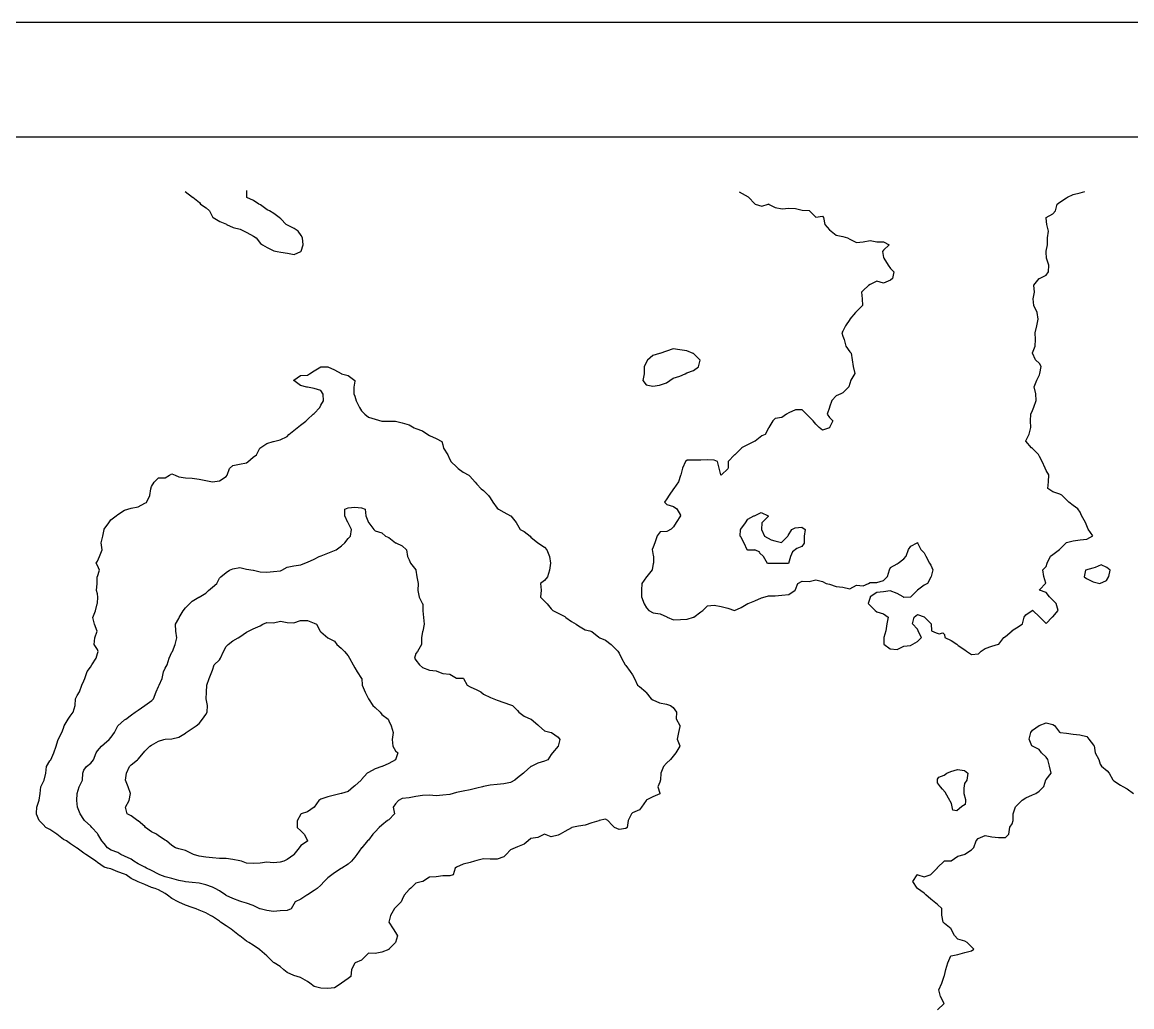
# Model space of a CAD drawing. Extents: x 597 to 1462, y 540 to 1101.
# Drawn here: x 1148.4 to 1308.7, y 958.4 to 1100.6 of the extents above; entities that cross this region are included whole.
import ezdxf

# ---------------------------------------------------------------- set-up
doc = ezdxf.new("R2010")
doc.units = 0
for name, color, linetype in [('Frame_Outer', 7, 'CONTINUOUS'), ('Gridlinescont', 7, 'CONTINUOUS'), ('TEST', 7, 'CONTINUOUS')]:
    doc.layers.add(name, color=color, linetype=linetype)

msp = doc.modelspace()

# ---------------------------------------------------------------- linework, layer by layer
at = {"layer": 'Frame_Outer', "color": 7}
msp.add_lwpolyline([(596.917639, 1100.637229), (1462.392328, 1100.637229), (1462.392328, 539.962512), (596.917639, 539.962512), (596.917639, 1100.637229), (1462.392328, 1100.637229), (1462.392328, 539.962512), (596.917639, 539.962512), (596.917639, 1100.637229), (1462.392328, 1100.637229), (1462.392328, 539.962512), (596.917639, 539.962512), (596.917639, 1100.637229)], close=True, dxfattribs=at)
at = {"layer": 'Gridlinescont', "color": 7}
msp.add_lwpolyline([(614.04912, 1084.06444), (1445.260818, 1084.06444), (1445.260818, 556.535283), (614.04912, 556.535283), (614.04912, 1084.06444)], close=True, dxfattribs=at)
at = {"layer": 'TEST', "color": 7}
for points in [[(1171.940139, 1076.154228), (1173.032311, 1075.354749), (1173.064823, 1075.342896), (1174.011622, 1074.60909), (1174.174859, 1074.364375), (1174.990199, 1073.820843), (1175.479375, 1073.38608), (1175.968551, 1072.431548), (1175.980404, 1072.406712), (1176.945068, 1071.835974), (1177.923476, 1071.43536), (1177.93928, 1071.427176), (1178.901602, 1070.975676), (1179.879953, 1070.715778), (1180.466976, 1070.449022), (1180.858192, 1070.271052), (1181.836628, 1069.715046), (1182.20363, 1069.47036), (1182.815093, 1068.655104), (1183.141257, 1068.491867), (1183.793501, 1068.100622), (1184.771909, 1067.622284), (1185.261084, 1067.513459), (1185.75026, 1067.404606), (1186.728612, 1067.268772), (1187.70702, 1067.094048), (1188.653875, 1067.513374), (1188.686387, 1067.560364), (1189.012495, 1068.492206), (1188.881967, 1069.470501), (1188.686387, 1069.796665), (1188.295171, 1070.448937), (1187.708149, 1070.815967), (1186.729741, 1071.32964), (1186.534161, 1071.42743), (1185.751474, 1072.210173), (1185.506787, 1072.405753), (1184.773009, 1072.992775), (1184.120737, 1073.383935), (1183.794545, 1073.547229), (1182.81625, 1074.240197), (1182.571535, 1074.362569), (1181.837729, 1074.851745), (1180.859406, 1075.332849), (1180.847552, 1075.341033), (1180.835699, 1076.319357)], [(1251.968794, 1076.145875), (1253.265718, 1075.384721), (1253.31268, 1075.337731), (1254.244408, 1074.406003), (1254.291426, 1074.358985), (1255.223183, 1074.032933), (1256.155024, 1074.358985), (1256.201986, 1074.379587), (1256.226822, 1074.358985), (1257.181354, 1073.869865), (1258.159649, 1073.660315), (1259.138057, 1073.772047), (1260.116408, 1073.706741), (1261.09476, 1073.469392), (1262.073168, 1073.427172), (1262.12013, 1073.38021), (1263.051971, 1072.448368), (1264.030323, 1072.597354), (1264.139176, 1072.401774), (1264.356487, 1071.423366), (1265.008646, 1070.640707), (1265.253361, 1070.445014), (1265.987139, 1069.858076), (1266.965547, 1069.684171), (1267.617706, 1069.466832), (1267.943898, 1069.303594), (1268.922222, 1068.814362), (1269.90063, 1068.879668), (1270.879038, 1069.075305), (1271.857389, 1068.923074), (1272.835741, 1068.923074), (1273.618399, 1068.488311), (1272.835741, 1067.705539), (1272.672503, 1067.509959), (1272.835741, 1066.62048), (1272.860576, 1066.531692), (1273.488888, 1065.553284), (1273.814995, 1065.064109), (1274.304228, 1064.574933), (1274.140934, 1063.596638), (1273.814826, 1063.351895), (1272.836418, 1062.944366), (1271.858066, 1063.229523), (1270.879771, 1062.757789), (1270.635056, 1062.618286), (1269.90125, 1061.884508), (1269.656564, 1061.639765), (1269.737957, 1060.66147), (1269.762792, 1059.683034), (1268.924141, 1058.844439), (1268.784243, 1058.704852), (1267.964783, 1057.726557), (1267.94418, 1057.705954), (1267.332718, 1056.746738), (1266.965688, 1056.01296), (1266.80245, 1055.768217), (1266.965688, 1055.278984), (1267.161268, 1054.789809), (1267.385098, 1053.811485), (1267.94418, 1053.028827), (1268.13976, 1052.833162), (1268.270345, 1051.854839), (1268.433582, 1050.876487), (1268.678297, 1049.898079), (1268.107587, 1048.919671), (1267.944265, 1048.430495), (1267.804339, 1047.94132), (1266.965772, 1047.102753), (1266.63958, 1046.962742), (1265.987421, 1046.636691), (1265.335121, 1045.984419), (1265.040481, 1045.006096), (1265.007969, 1044.959106), (1264.681889, 1044.027349), (1265.007969, 1043.538117), (1265.497201, 1043.048941), (1265.031845, 1042.070589), (1265.007009, 1042.045754), (1264.028601, 1041.678357), (1263.539425, 1042.069517), (1263.050278, 1042.558749), (1262.659061, 1043.047925), (1262.072067, 1043.634947), (1261.680879, 1044.026164), (1261.093829, 1044.613129), (1260.115421, 1044.613129), (1259.137097, 1044.221913), (1258.810905, 1044.026333), (1258.158746, 1043.537157), (1257.180338, 1043.373835), (1256.854258, 1043.047756), (1256.233567, 1042.069348), (1256.201055, 1041.980532), (1255.711879, 1041.091165), (1255.222619, 1040.895585), (1254.268115, 1040.112927), (1254.243279, 1040.092324), (1253.264928, 1039.622283), (1252.318044, 1039.133108), (1252.285532, 1039.100596), (1251.338733, 1038.153796), (1251.306221, 1038.121284), (1250.359394, 1037.174457), (1250.359394, 1036.196162), (1250.326882, 1036.107375), (1249.437515, 1035.21798), (1249.348728, 1035.129136), (1249.323892, 1035.21798), (1249.103307, 1036.196303), (1248.85862, 1037.174626), (1248.369445, 1037.337977), (1247.391121, 1037.41937), (1246.412713, 1037.369981), (1245.434362, 1037.369981), (1244.455954, 1037.337469), (1244.211267, 1037.174118), (1243.80371, 1036.195823), (1243.524197, 1035.217387), (1243.477235, 1035.128628), (1243.23252, 1034.239205), (1242.530267, 1033.260797), (1242.497755, 1033.213835), (1241.845568, 1032.282078), (1241.519432, 1031.792818), (1241.193267, 1031.303755), (1241.519432, 1030.977563), (1242.497755, 1030.651398), (1242.987015, 1030.325347), (1243.476163, 1029.435867), (1243.523153, 1029.347052), (1243.476163, 1029.31454), (1242.889141, 1028.367769), (1242.497924, 1027.715497), (1242.171845, 1027.389333), (1241.519516, 1027.063253), (1240.541165, 1026.997975), (1240.121839, 1026.41101), (1239.807613, 1025.432573), (1239.562926, 1024.78033), (1239.422916, 1024.454278), (1239.562926, 1023.564798), (1239.574779, 1023.476011), (1239.574779, 1022.49766), (1239.562926, 1022.408901), (1239.399576, 1021.519478), (1238.630915, 1020.54107), (1238.583954, 1020.494108), (1237.93171, 1019.562266), (1237.850204, 1018.583943), (1237.886865, 1017.60562), (1238.259708, 1016.627212), (1238.58576, 1016.040161), (1238.911952, 1015.648917), (1239.564168, 1015.293401), (1240.542576, 1015.159995), (1241.520927, 1014.702287), (1241.567889, 1014.669775), (1242.499674, 1014.278643), (1243.478082, 1014.343949), (1244.456434, 1014.390149), (1245.388247, 1014.669634), (1245.435237, 1014.690236), (1246.41356, 1015.453788), (1246.739724, 1015.649368), (1247.391968, 1016.301612), (1248.370291, 1016.432196), (1249.348699, 1016.23656), (1250.327051, 1015.975561), (1251.305402, 1015.66331), (1252.28381, 1016.084386), (1253.243027, 1016.627861), (1253.26363, 1016.644512), (1254.241981, 1017.019726), (1255.220304, 1017.46702), (1255.709565, 1017.606946), (1256.198741, 1017.7469), (1257.177036, 1017.771736), (1258.155472, 1017.853213), (1259.133795, 1017.934606), (1260.065637, 1018.58685), (1260.112598, 1018.675637), (1260.438706, 1019.565089), (1261.09095, 1019.891196), (1262.069358, 1019.809804), (1263.04771, 1020.05449), (1264.026118, 1019.809804), (1264.515265, 1019.565089), (1265.004441, 1019.442689), (1265.982849, 1019.130071), (1266.9612, 1019.005696), (1267.939608, 1018.781837), (1268.91796, 1019.319922), (1269.896255, 1019.197607), (1270.630061, 1019.564609), (1270.874776, 1019.704619), (1271.853184, 1019.704619), (1272.831507, 1019.956249), (1273.418558, 1020.543243), (1273.670187, 1021.521707), (1273.810169, 1021.847758), (1274.788493, 1022.391318), (1274.951815, 1022.500172), (1275.767155, 1023.111634), (1276.093262, 1023.478749), (1276.419398, 1024.4571), (1276.745563, 1024.946276), (1277.677291, 1025.435396), (1277.724309, 1025.447249), (1277.736163, 1025.435396), (1278.211594, 1024.4571), (1278.700714, 1023.967925), (1278.945428, 1023.478749), (1279.48357, 1022.500341), (1279.67915, 1022.174233), (1279.923836, 1021.521989), (1279.698426, 1020.543581), (1279.677823, 1020.454794), (1279.188648, 1019.565314), (1278.699415, 1019.320628), (1277.752616, 1018.58685), (1277.720104, 1018.554338), (1276.773333, 1017.607511), (1276.740821, 1017.574999), (1275.76247, 1017.517679), (1275.673598, 1017.606551), (1274.784203, 1018.095642), (1273.805795, 1018.495833), (1272.827472, 1018.340329), (1271.849148, 1018.258936), (1270.917307, 1017.60672), (1270.870317, 1017.517905), (1270.625602, 1016.628538), (1270.870317, 1016.383823), (1271.604123, 1015.650017), (1271.84881, 1015.454466), (1272.827246, 1015.161011), (1273.479377, 1014.671863), (1273.316534, 1013.693455), (1273.153297, 1012.715104), (1272.858657, 1011.736696), (1272.874462, 1010.758344), (1273.806218, 1010.1061), (1274.784626, 1010.024651), (1275.763034, 1010.478944), (1276.741386, 1010.59553), (1277.06755, 1010.758852), (1277.719709, 1011.149984), (1278.306731, 1011.737091), (1277.901206, 1012.457999), (1277.719709, 1012.960129), (1276.985931, 1013.693907), (1277.230618, 1014.672258), (1277.71985, 1015.063475), (1278.698202, 1014.718938), (1278.745164, 1014.671948), (1279.676948, 1013.740191), (1279.70946, 1013.693201), (1279.76678, 1012.714878), (1280.439964, 1012.430483), (1280.852263, 1012.279663), (1281.391928, 1012.391226), (1281.621064, 1012.184893), (1281.666926, 1011.736724), (1282.613696, 1011.317398), (1283.396383, 1010.758288), (1283.591963, 1010.562623), (1284.570371, 1009.943032), (1284.815058, 1009.779739), (1285.548836, 1009.290563), (1286.527187, 1009.388353), (1286.918432, 1009.779569), (1287.505426, 1010.146571), (1288.483778, 1010.478464), (1289.415619, 1010.757977), (1289.462581, 1010.790489), (1290.196387, 1011.737288), (1290.441102, 1011.876791), (1291.403423, 1012.715471), (1291.420074, 1012.732122), (1292.398369, 1013.368335), (1292.887658, 1013.694443), (1293.132344, 1014.672851), (1293.377059, 1014.998931), (1294.308788, 1015.651203), (1294.355778, 1015.683715), (1294.38829, 1015.651203), (1295.335089, 1014.704375), (1295.423848, 1014.671863), (1296.313328, 1013.782412), (1297.202751, 1014.671863), (1297.29151, 1014.704375), (1298.025288, 1015.651203), (1297.780601, 1016.629611), (1297.291453, 1017.118786), (1296.802278, 1017.607962), (1296.313102, 1018.260178), (1295.334694, 1018.554818), (1295.287704, 1018.58733), (1295.334694, 1018.63432), (1296.266535, 1019.566048), (1295.987022, 1020.5444), (1295.823785, 1021.522808), (1296.312932, 1022.011984), (1296.476198, 1022.501131), (1296.96543, 1023.479567), (1297.29151, 1023.724254), (1298.238394, 1024.45806), (1298.270906, 1024.50505), (1299.202662, 1025.436778), (1299.249652, 1025.461614), (1300.227976, 1025.717364), (1301.206299, 1025.829096), (1302.184735, 1025.926886), (1303.074102, 1026.416033), (1302.380372, 1027.394441), (1302.184792, 1027.883617), (1301.989155, 1028.372793), (1301.402218, 1029.351144), (1301.206553, 1029.840376), (1300.880473, 1030.329552), (1300.22823, 1030.818728), (1299.575958, 1031.30796), (1299.249822, 1031.634068), (1298.59755, 1032.286284), (1298.271385, 1032.449521), (1297.292977, 1032.775713), (1296.559284, 1033.264861), (1296.640649, 1034.243212), (1296.705955, 1035.22162), (1296.314795, 1035.873864), (1296.184211, 1036.199972), (1295.755656, 1037.17838), (1295.336302, 1037.912158), (1295.185737, 1038.156844), (1294.357894, 1039.053634), (1294.194572, 1039.13514), (1293.379232, 1040.094328), (1293.363428, 1040.11493), (1293.379232, 1040.147442), (1293.868493, 1041.094213), (1294.077986, 1042.072621), (1294.031025, 1043.050973), (1294.089953, 1044.029381), (1294.356794, 1044.518557), (1294.552346, 1045.007732), (1294.890391, 1045.986056), (1294.80152, 1046.964464), (1294.574415, 1047.942815), (1294.943957, 1048.921223), (1295.335089, 1049.70391), (1295.410753, 1049.899462), (1295.580114, 1050.87787), (1295.335428, 1051.312662), (1294.791952, 1051.856222), (1294.357104, 1052.810754), (1294.332269, 1052.835589), (1294.357104, 1052.882551), (1294.748321, 1053.814392), (1294.777107, 1054.792744), (1294.724586, 1055.771039), (1294.944634, 1056.749503), (1295.158305, 1057.727798), (1295.010223, 1058.706206), (1294.553587, 1059.684558), (1294.446794, 1060.662966), (1294.651406, 1061.641289), (1294.520878, 1062.619697), (1295.312314, 1063.598049), (1295.337149, 1063.609902), (1296.315557, 1064.085277), (1296.641637, 1064.574453), (1296.691816, 1065.552861), (1296.372989, 1066.531213), (1296.315642, 1067.420664), (1296.303788, 1067.509451), (1296.315642, 1067.556413), (1296.511194, 1068.488198), (1296.495389, 1069.466606), (1296.643528, 1070.444958), (1296.426188, 1071.423253), (1296.317363, 1072.312732), (1296.30551, 1072.40152), (1296.317363, 1072.418171), (1297.295771, 1072.961166), (1297.662773, 1073.380492), (1297.882935, 1074.358844), (1298.274179, 1074.638356), (1299.252503, 1075.24821), (1299.41574, 1075.337026), (1300.23108, 1075.744639), (1301.209403, 1075.989326), (1301.91479, 1076.175339)], [(1244.39759, 1049.986951), (1245.375942, 1050.336455), (1246.10972, 1050.825631), (1246.335243, 1051.804039), (1245.375998, 1052.763227), (1245.351163, 1052.78383), (1244.396744, 1053.139768), (1243.418336, 1053.317822), (1242.439928, 1053.436468), (1241.461576, 1053.110304), (1240.529848, 1052.784253), (1240.482829, 1052.7724), (1239.504534, 1052.460234), (1238.721763, 1051.807905), (1238.526183, 1051.481826), (1238.24667, 1050.829554), (1238.24667, 1049.851258), (1238.037176, 1048.87285), (1238.526352, 1048.220578), (1239.50476, 1048.034396), (1240.483112, 1048.174294), (1241.461407, 1048.547138), (1241.950695, 1048.873217), (1242.439815, 1049.199382), (1243.418251, 1049.484624), (1244.152057, 1049.851625), (1244.396744, 1049.991636)], [(1194.524464, 961.793776), (1194.499629, 961.768941), (1193.521221, 961.140573), (1192.542898, 961.009989), (1191.564546, 961.080883), (1190.586138, 961.303105), (1189.963499, 961.792281), (1189.607899, 962.053393), (1188.629548, 962.60779), (1188.1404, 962.771027), (1187.651224, 962.886005), (1186.672816, 963.346422), (1186.216209, 963.749125), (1185.694408, 964.183916), (1184.804985, 964.727448), (1184.716226, 964.797524), (1183.807725, 965.706026), (1183.737649, 965.771304), (1182.759241, 966.595505), (1182.677848, 966.684292), (1181.780974, 967.282152), (1181.15842, 967.6627), (1180.802397, 967.879983), (1179.824073, 968.634025), (1179.815889, 968.641927), (1178.845073, 969.390126), (1178.583961, 969.620504), (1177.866495, 970.068899), (1177.071532, 970.598912), (1176.888228, 970.771548), (1175.90982, 971.414224), (1175.61645, 971.57749), (1174.931638, 971.937972), (1173.95323, 972.338586), (1173.518439, 972.555898), (1172.974879, 972.751449), (1171.996471, 973.044904), (1171.018147, 973.489658), (1170.948072, 973.534249), (1170.039598, 974.042983), (1169.387326, 974.512657), (1169.061247, 974.729884), (1168.082839, 975.295175), (1167.593663, 975.490726), (1167.104515, 975.609457), (1166.126107, 976.038774), (1165.147756, 976.429877), (1165.08245, 976.470489), (1164.169348, 976.912393), (1163.413246, 977.448925), (1163.191081, 977.543046), (1162.212673, 977.860998), (1161.234265, 978.305131), (1160.745089, 978.427474), (1160.255913, 978.560881), (1159.277562, 979.242758), (1159.032875, 979.406052), (1158.299097, 979.965078), (1157.621764, 980.384403), (1157.320605, 980.590256), (1156.342281, 981.308286), (1156.244407, 981.362416), (1155.36393, 981.949438), (1154.830276, 982.340683), (1154.385522, 982.544448), (1153.407114, 983.313249), (1153.398929, 983.321434), (1152.425996, 983.998852), (1151.823932, 984.299983), (1151.447419, 984.744652), (1150.860397, 985.278334), (1150.469152, 986.232866), (1150.457299, 986.257702), (1150.469152, 986.346461), (1150.539228, 987.23594), (1150.872335, 988.214292), (1151.00323, 989.1927), (1151.092101, 990.171023), (1151.447673, 990.823267), (1151.587627, 991.149431), (1151.803668, 992.127783), (1151.937075, 993.106134), (1152.426307, 993.921418), (1152.524097, 994.084768), (1152.959933, 995.06312), (1153.30684, 996.041528), (1153.404658, 996.367579), (1153.582684, 997.019851), (1154.138606, 997.998259), (1154.383292, 998.650503), (1154.472108, 998.976582), (1155.068048, 999.955019), (1155.361418, 1000.37426), (1155.752634, 1000.933314), (1156.045976, 1001.911665), (1156.095337, 1002.890073), (1156.340052, 1003.379249), (1156.666216, 1003.868481), (1157.038947, 1004.846833), (1157.31846, 1005.499105), (1157.440775, 1005.825241), (1157.807861, 1006.803677), (1158.297037, 1007.455808), (1158.492617, 1007.782), (1159.079639, 1008.760324), (1159.275276, 1009.412568), (1159.397619, 1009.738732), (1159.275276, 1009.983447), (1158.786044, 1010.717253), (1158.883805, 1011.695661), (1159.261588, 1012.674012), (1158.840512, 1013.652307), (1158.590464, 1014.630744), (1158.995537, 1015.609067), (1159.259133, 1016.587475), (1159.274937, 1016.676262), (1159.356415, 1017.565742), (1159.274937, 1018.054918), (1159.15265, 1018.544093), (1159.26266, 1019.522388), (1159.26266, 1020.500825), (1159.274514, 1020.547815), (1159.554027, 1021.479543), (1159.274514, 1022.131787), (1159.111276, 1022.457951), (1159.274514, 1022.784059), (1159.600706, 1023.436303), (1159.973437, 1024.414626), (1159.83354, 1025.393034), (1160.056975, 1026.371442), (1160.22882, 1027.349794), (1160.253656, 1027.374629), (1160.905928, 1028.329161), (1161.232092, 1028.720349), (1161.965898, 1029.307343), (1162.210584, 1029.50298), (1163.188908, 1030.12257), (1163.678084, 1030.285921), (1164.167316, 1030.408208), (1165.145667, 1030.611972), (1166.124075, 1031.124488), (1166.368762, 1031.26447), (1166.857938, 1032.242793), (1166.980338, 1033.221145), (1167.102653, 1033.547309), (1167.493869, 1034.199553), (1168.080835, 1034.786603), (1169.059243, 1034.786603), (1169.711487, 1035.177791), (1170.037651, 1035.373371), (1170.526827, 1035.177791), (1171.015974, 1034.933105), (1171.994326, 1034.810705), (1172.972734, 1034.743056), (1173.951142, 1034.607166), (1174.929493, 1034.444352), (1175.907817, 1034.2107), (1176.886225, 1034.395612), (1177.864633, 1034.982663), (1178.004135, 1035.178299), (1178.353583, 1036.156594), (1178.842815, 1036.575948), (1179.821166, 1036.768283), (1180.799574, 1036.972019), (1180.995154, 1037.135341), (1181.777813, 1037.787585), (1182.266989, 1038.113693), (1182.724612, 1039.092101), (1182.757124, 1039.116936), (1183.735532, 1039.745304), (1184.667289, 1040.07144), (1184.714279, 1040.079624), (1185.692602, 1040.315308), (1186.671038, 1040.769517), (1186.915725, 1041.04903), (1187.649503, 1041.63608), (1188.138679, 1042.027184), (1188.627854, 1042.418428), (1189.361632, 1043.005479), (1189.606319, 1043.250165), (1190.444942, 1043.983943), (1190.584924, 1044.123474), (1191.423491, 1044.962041), (1191.563502, 1045.288233), (1191.954662, 1045.940449), (1191.889327, 1046.918857), (1191.563248, 1047.408032), (1190.58484, 1047.734197), (1189.606488, 1047.887669), (1189.517645, 1047.895854), (1188.62825, 1048.14054), (1187.649813, 1048.855042), (1187.624978, 1048.875644), (1187.649813, 1048.922634), (1188.62825, 1049.609817), (1189.606573, 1049.659206), (1189.932737, 1049.854843), (1190.584924, 1050.246059), (1191.53178, 1050.83311), (1191.564292, 1050.844963), (1192.542644, 1050.844963), (1192.575156, 1050.83311), (1193.521955, 1050.413784), (1194.500363, 1049.866809), (1194.547353, 1049.854956), (1195.479081, 1049.610269), (1196.457433, 1048.890235), (1196.465335, 1048.878382), (1196.457433, 1048.789595), (1196.317535, 1047.900115), (1196.334186, 1046.92182), (1196.456473, 1046.595656), (1196.673784, 1045.943412), (1197.108576, 1044.96506), (1197.43474, 1044.475828), (1197.923916, 1043.986709), (1198.413092, 1043.595492), (1199.3915, 1043.302066), (1200.369795, 1043.018094), (1201.348259, 1043.018094), (1202.326554, 1043.018094), (1202.35139, 1043.010192), (1203.305865, 1042.765477), (1204.284273, 1042.451194), (1205.018051, 1042.031925), (1205.262738, 1041.928829), (1206.241089, 1041.612458), (1207.023776, 1041.05346), (1207.219356, 1040.91345), (1208.197764, 1040.494209), (1209.036331, 1040.074883), (1209.176342, 1039.585707), (1209.285195, 1039.096532), (1209.887993, 1038.118124), (1210.154806, 1037.531186), (1210.372032, 1037.139941), (1211.132988, 1036.378986), (1211.377703, 1036.161703), (1212.111509, 1035.627992), (1212.926821, 1035.183379), (1213.090058, 1035.043369), (1213.823836, 1034.204802), (1214.068551, 1033.87861), (1214.720795, 1033.226366), (1215.046959, 1032.981651), (1215.780765, 1032.247873), (1216.02548, 1031.921737), (1216.38108, 1031.26955), (1217.003662, 1030.413457), (1217.199298, 1030.291057), (1217.981957, 1029.856209), (1218.960309, 1029.322358), (1218.980911, 1029.314455), (1219.777032, 1028.336132), (1219.940269, 1028.00994), (1220.331514, 1027.35778), (1220.918508, 1027.064354), (1221.774629, 1026.379542), (1221.896916, 1026.239531), (1222.875267, 1025.414737), (1222.895869, 1025.402884), (1223.855114, 1024.791421), (1224.181279, 1024.424306), (1224.588836, 1023.445983), (1224.711179, 1022.46766), (1224.588836, 1021.489223), (1224.299925, 1020.510815), (1223.855284, 1019.96734), (1223.296173, 1019.532492), (1223.366249, 1018.554169), (1223.268459, 1017.575761), (1223.85551, 1016.98871), (1224.246698, 1016.597466), (1224.833748, 1015.863801), (1225.078463, 1015.619058), (1225.812269, 1015.251999), (1226.790564, 1014.762824), (1226.930575, 1014.64048), (1227.769142, 1014.053486), (1228.421385, 1013.662242), (1228.74755, 1013.444987), (1229.725901, 1012.861888), (1230.378145, 1012.683918), (1230.704253, 1012.586128), (1231.682661, 1011.803385), (1231.845898, 1011.705567), (1232.661238, 1011.356176), (1233.461677, 1010.727159), (1233.639702, 1010.563921), (1234.454986, 1009.748581), (1234.61828, 1009.469068), (1234.994708, 1008.77023), (1235.515238, 1007.791935), (1235.596688, 1007.694116), (1236.22562, 1006.813583), (1236.575096, 1006.368857), (1236.868494, 1005.835175), (1237.292505, 1004.856852), (1237.553532, 1004.639512), (1238.466662, 1003.878613), (1238.531968, 1003.789798), (1239.284429, 1002.900403), (1239.510376, 1002.727711), (1240.4887, 1002.302487), (1241.467108, 1002.131827), (1242.05413, 1001.922333), (1242.445346, 1001.64282), (1242.934522, 1000.943982), (1242.889931, 999.96563), (1243.423613, 999.003309), (1243.435466, 998.986658), (1243.423613, 998.897871), (1243.228033, 998.008504), (1243.032397, 997.030096), (1243.423613, 996.098339), (1243.448449, 996.051349), (1243.423613, 996.018837), (1242.836591, 995.072038), (1242.445346, 994.58289), (1242.05413, 994.093715), (1241.467108, 993.604482), (1241.047838, 993.115307), (1240.651768, 992.136899), (1240.597609, 991.158547), (1240.488784, 990.832383), (1240.244098, 990.180196), (1240.488784, 989.248354), (1240.521296, 989.201392), (1240.488784, 989.176557), (1239.510433, 988.711201), (1238.555901, 988.222053), (1238.531065, 988.197218), (1237.878793, 987.24277), (1237.552629, 986.851526), (1236.574221, 986.4276), (1236.410984, 986.264278), (1235.921808, 985.285954), (1235.791224, 984.307518), (1235.595644, 984.144281), (1234.61732, 983.981043), (1233.964992, 984.307123), (1233.638912, 984.633287), (1232.98664, 985.285531), (1232.660476, 985.481196), (1231.771109, 985.285531), (1231.682294, 985.273678), (1230.703886, 984.959367), (1229.725562, 984.633287), (1228.747239, 984.502675), (1227.815398, 984.307123), (1227.768436, 984.260105), (1226.790084, 983.719677), (1226.137841, 983.328546), (1225.811676, 983.188958), (1224.833325, 982.961826), (1223.855002, 983.304811), (1222.876594, 982.839454), (1221.898186, 982.676217), (1221.507026, 982.350025), (1220.920003, 981.860877), (1219.941652, 981.493847), (1219.615488, 981.371504), (1218.963244, 981.045396), (1218.311028, 980.393152), (1217.984836, 980.066988), (1217.006512, 979.694229), (1216.028161, 979.694229), (1215.049753, 979.741219), (1214.071345, 979.52388), (1213.745237, 979.415055), (1213.092993, 979.219475), (1212.114585, 978.995644), (1211.136262, 978.57629), (1210.94071, 978.436393), (1210.647256, 977.457985), (1210.15808, 977.318087), (1209.179672, 977.318087), (1208.20132, 977.178556), (1207.222912, 977.131595), (1206.268493, 976.479351), (1206.243658, 976.467498), (1205.265306, 976.236724), (1204.531528, 975.502947), (1204.286842, 975.339596), (1203.588003, 974.524341), (1203.30849, 973.872013), (1203.168592, 973.545933), (1202.329913, 972.707366), (1202.190015, 972.567356), (1201.595966, 971.589032), (1201.370555, 970.610681), (1202.003579, 969.632273), (1202.329743, 969.143097), (1202.609256, 968.653865), (1202.345661, 967.675513), (1202.32901, 967.654911), (1201.369764, 966.695779), (1201.349162, 966.683926), (1200.370754, 966.278372), (1199.392431, 966.086094), (1198.414023, 966.11093), (1197.979231, 965.719685), (1197.435671, 965.108194), (1196.488872, 964.741108), (1196.45636, 964.694146), (1195.9671, 963.762305), (1195.869338, 962.783953), (1195.478093, 962.457817), (1194.523561, 961.805545)], [(1187.260714, 972.555869), (1186.673607, 972.311154), (1185.695255, 972.254625), (1184.716904, 972.164173), (1183.738496, 972.294673), (1182.760172, 972.550056), (1182.751988, 972.55824), (1181.783288, 973.024132), (1180.804965, 973.358848), (1180.152721, 973.536874), (1179.826557, 973.651879), (1178.848205, 974.025824), (1177.869854, 974.474303), (1177.812534, 974.514915), (1176.8917, 975.117008), (1176.280237, 975.493492), (1175.913207, 975.671462), (1174.934799, 976.022518), (1173.956448, 976.234128), (1172.978124, 976.360168), (1171.999716, 976.442436), (1171.804052, 976.471223), (1171.021365, 976.611233), (1170.043041, 976.899326), (1169.064718, 977.146891), (1168.269754, 977.449631), (1168.086366, 977.544147), (1167.108043, 978.095214), (1166.352026, 978.427898), (1166.129861, 978.553543), (1165.151453, 979.054262), (1164.544195, 979.40656), (1164.173045, 979.713872), (1163.194693, 980.140168), (1162.676703, 980.384911), (1162.216285, 980.654998), (1161.237962, 981.007663), (1160.727507, 981.363319), (1160.259554, 981.961151), (1159.917049, 982.341727), (1159.356386, 983.320135), (1159.281513, 983.417925), (1158.480933, 984.298459), (1158.302964, 984.476428), (1157.422402, 985.276951), (1157.324612, 985.440217), (1156.781052, 986.255529), (1156.42136, 987.233852), (1156.345696, 987.723112), (1156.284398, 988.21226), (1156.340927, 989.190612), (1156.349111, 989.203594), (1156.634353, 990.168145), (1157.104959, 991.146553), (1157.183783, 992.124904), (1157.32783, 992.56963), (1157.71899, 993.103256), (1158.306012, 993.592488), (1158.706231, 994.081664), (1159.074926, 995.060072), (1159.28442, 995.353414), (1159.85513, 996.038339), (1160.262687, 996.364418), (1160.961525, 997.016634), (1161.241038, 997.342826), (1161.73027, 997.995098), (1162.214479, 998.973393), (1162.222381, 998.981578), (1163.200789, 999.823447), (1163.36366, 999.953946), (1164.178972, 1000.565409), (1164.712569, 1000.932439), (1165.157323, 1001.258603), (1166.125994, 1001.910875), (1166.133897, 1001.918777), (1167.112248, 1002.645076), (1167.379089, 1002.889763), (1167.76452, 1003.868171), (1168.090656, 1004.650886), (1168.172134, 1004.846466), (1168.612344, 1005.824761), (1168.824321, 1006.803197), (1169.069008, 1007.292345), (1169.356705, 1007.781605), (1169.619398, 1008.759957), (1170.047416, 1009.615965), (1170.104735, 1009.738365), (1170.503684, 1010.71666), (1170.764796, 1011.695124), (1170.590891, 1012.67342), (1170.536761, 1013.651856), (1171.025993, 1014.467111), (1171.107358, 1014.630405), (1171.678096, 1015.608756), (1172.00426, 1016.028082), (1172.563342, 1016.587164), (1172.982668, 1017.006434), (1173.937172, 1017.565516), (1173.962007, 1017.590352), (1174.940359, 1018.12553), (1175.307417, 1018.544884), (1175.918936, 1018.989496), (1176.505958, 1019.523179), (1176.897175, 1020.305866), (1177.092755, 1020.50153), (1177.875442, 1021.153802), (1178.364618, 1021.479938), (1178.85385, 1021.657936), (1179.832201, 1021.835905), (1180.810525, 1021.630532), (1181.788933, 1021.48976), (1181.809535, 1021.481575), (1182.768752, 1021.20988), (1183.747075, 1021.193229), (1184.725427, 1021.263304), (1185.703835, 1021.387764), (1185.921061, 1021.481039), (1186.682102, 1021.909029), (1187.660425, 1022.114063), (1188.638861, 1022.214732), (1189.225883, 1022.459447), (1189.6171, 1022.610012), (1190.595451, 1023.071022), (1191.329229, 1023.438024), (1191.573916, 1023.546877), (1192.552267, 1023.92751), (1193.530675, 1024.318614), (1193.77539, 1024.416432), (1194.509168, 1025.003539), (1194.998344, 1025.394671), (1195.487491, 1026.046943), (1195.813656, 1026.373079), (1195.976893, 1027.35143), (1195.487717, 1028.283272), (1195.462882, 1028.330234), (1194.997582, 1029.308585), (1194.997582, 1030.286993), (1195.486758, 1030.482573), (1196.465166, 1030.566478), (1197.443517, 1030.482573), (1197.932693, 1030.286993), (1198.030455, 1029.308585), (1198.421699, 1028.376828), (1198.468661, 1028.329838), (1199.204697, 1027.351515), (1199.400333, 1027.155935), (1200.378685, 1026.86248), (1200.867832, 1026.373305), (1201.357093, 1026.177781), (1202.335416, 1025.414172), (1202.382406, 1025.39357), (1203.314247, 1025.00241), (1203.901241, 1024.415416), (1204.048166, 1023.437008), (1204.292881, 1022.947832), (1204.488461, 1022.458657), (1205.271233, 1021.504125), (1205.283086, 1021.479289), (1205.40907, 1020.500881), (1205.595337, 1019.522473), (1205.548347, 1018.544122), (1205.757868, 1017.565798), (1206.247016, 1016.606581), (1206.258869, 1016.585979), (1206.258869, 1015.607571), (1206.370601, 1014.62922), (1206.493001, 1013.650812), (1206.259349, 1012.672488), (1206.247496, 1012.583673), (1206.084258, 1011.694306), (1206.084258, 1010.715898), (1205.513549, 1009.737462), (1205.268862, 1009.411382), (1205.090864, 1008.759138), (1205.268862, 1008.479654), (1205.812309, 1007.780815), (1206.247157, 1007.424764), (1207.225565, 1007.01969), (1208.203917, 1006.924384), (1208.530081, 1006.801984), (1209.182268, 1006.522471), (1210.160676, 1006.435377), (1211.139084, 1005.843021), (1212.117408, 1005.843021), (1212.134059, 1005.822419), (1212.705022, 1004.844067), (1213.096154, 1004.59938), (1214.074562, 1004.191823), (1214.633644, 1003.865659), (1215.05297, 1003.572317), (1216.031322, 1003.065333), (1216.520469, 1002.887364), (1217.009645, 1002.670025), (1217.988053, 1002.34386), (1218.966405, 1002.031243), (1219.211091, 1001.908928), (1219.944869, 1001.175235), (1220.140449, 1000.930492), (1220.923221, 1000.371438), (1221.901572, 999.963006), (1221.918223, 999.951152), (1222.880545, 999.112529), (1223.020442, 998.972942), (1223.859122, 998.239164), (1224.837417, 998.008391), (1224.884435, 997.996538), (1225.816164, 997.344266), (1226.06085, 997.01813), (1225.83544, 996.039778), (1225.814837, 996.019176), (1224.999497, 995.059959), (1224.83626, 994.815272), (1224.347084, 994.081551), (1223.857908, 993.872057), (1222.8795, 993.592573), (1221.920255, 993.103284), (1221.899653, 993.0951), (1220.921245, 992.248743), (1220.79893, 992.126428), (1219.942837, 991.441588), (1219.575835, 991.14819), (1218.96426, 990.798742), (1217.985936, 990.597772), (1217.007585, 990.515109), (1216.029177, 990.38746), (1215.050825, 990.221344), (1214.887588, 990.169584), (1214.072192, 989.956817), (1213.09384, 989.734651), (1212.115545, 989.546776), (1211.137137, 989.324611), (1210.647961, 989.191176), (1210.158785, 989.057798), (1209.180377, 988.969011), (1208.202054, 988.849094), (1207.223646, 988.973921), (1206.245294, 988.919791), (1205.266943, 988.788896), (1204.288535, 988.580165), (1203.310127, 988.468433), (1202.776529, 988.213078), (1202.331804, 987.723903), (1202.005611, 987.234755), (1202.191878, 986.256404), (1201.353311, 985.417752), (1201.157674, 985.277826), (1200.374959, 984.625526), (1199.983743, 984.299418), (1199.396692, 983.647174), (1199.070556, 983.32101), (1198.418397, 982.482443), (1198.295998, 982.342518), (1197.44871, 981.36411), (1197.440808, 981.352256), (1196.763474, 980.384686), (1196.462315, 979.993469), (1195.973083, 979.406419), (1195.483907, 979.015287), (1194.603374, 978.428236), (1194.505584, 978.358189), (1193.52726, 977.729172), (1193.136016, 977.449659), (1192.549078, 976.99816), (1192.022254, 976.471336), (1191.57067, 975.937654), (1191.02711, 975.493012), (1190.592234, 975.166848), (1189.613911, 974.579798), (1189.505029, 974.51452), (1188.635333, 973.912427), (1187.820078, 973.535942), (1187.656841, 973.209863), (1187.265596, 972.557534)], [(1256.138091, 1022.421262), (1256.049304, 1022.453774), (1255.485988, 1023.432126), (1254.921064, 1023.95545), (1254.97796, 1024.068029), (1254.228265, 1024.410534), (1254.181247, 1024.363572), (1253.202839, 1024.363572), (1253.11408, 1024.410534), (1252.713832, 1025.388885), (1252.224657, 1026.278365), (1252.135898, 1026.367124), (1252.17809, 1027.345447), (1252.22508, 1027.392437), (1252.877239, 1028.324279), (1253.203403, 1028.813454), (1254.092798, 1029.30263), (1254.181586, 1029.327466), (1255.159994, 1029.792794), (1256.138345, 1029.33517), (1256.170857, 1029.302658), (1256.138345, 1029.213871), (1255.248922, 1028.324392), (1255.191602, 1027.34604), (1255.649226, 1026.367632), (1256.593598, 1025.842332), (1257.11681, 1025.715558), (1258.095161, 1025.478265), (1258.984641, 1026.367632), (1259.073428, 1026.456447), (1259.56266, 1027.345899), (1260.051751, 1027.590586), (1261.030159, 1027.672091), (1261.519307, 1027.345899), (1261.35607, 1026.367576), (1261.35607, 1025.389168), (1261.029905, 1024.899992), (1260.32466, 1024.608146), (1259.665954, 1024.137935), (1259.399338, 1023.432662), (1259.104726, 1022.454226), (1259.072214, 1022.438421), (1258.093778, 1022.438421), (1257.115455, 1022.426568), (1256.137019, 1022.426568)], [(1186.184431, 979.404443), (1185.695255, 979.29559), (1184.716904, 979.186737), (1183.738496, 979.264771), (1182.760172, 979.159982), (1181.781764, 979.078589), (1180.803413, 979.159982), (1180.069635, 979.404669), (1179.824948, 979.493456), (1178.84654, 979.648989), (1177.868189, 979.823712), (1176.889781, 979.794926), (1175.911429, 979.892716), (1174.933021, 980.001569), (1173.954698, 980.151739), (1173.171983, 980.382146), (1172.976346, 980.504432), (1171.997938, 980.952912), (1171.019587, 981.229941), (1170.530439, 981.360441), (1170.041292, 981.686605), (1169.258605, 982.338849), (1169.06294, 982.461164), (1168.084532, 983.099804), (1167.805104, 983.317116), (1167.106265, 983.66662), (1166.225732, 984.295524), (1166.127914, 984.435534), (1165.149506, 985.262078), (1165.137652, 985.273932), (1164.173101, 985.958772), (1163.586051, 986.25217), (1163.334365, 987.230522), (1163.846824, 988.208873), (1164.075227, 989.187281), (1163.737999, 990.165689), (1163.334083, 991.144013), (1163.482278, 992.122336), (1163.928217, 993.100772), (1164.172932, 993.326606), (1165.062412, 994.079237), (1165.151171, 994.177027), (1165.951609, 995.057588), (1166.129692, 995.336988), (1166.82853, 996.035827), (1167.10793, 996.186392), (1168.086338, 996.753462), (1168.869025, 997.014489), (1169.06469, 997.055129), (1170.043013, 997.11242), (1171.021365, 997.360014), (1171.999773, 997.927873), (1172.081137, 997.993151), (1172.978011, 998.59101), (1173.548721, 998.971559), (1173.956278, 999.321063), (1174.474269, 999.949967), (1174.934686, 1000.602211), (1175.120868, 1000.928318), (1175.179006, 1001.906726), (1174.988675, 1002.885134), (1175.037246, 1003.863486), (1175.066032, 1004.841809), (1175.424906, 1005.820217), (1175.816151, 1006.798625), (1175.913913, 1007.043312), (1176.139832, 1007.777033), (1176.892321, 1008.529635), (1177.075709, 1008.755526), (1177.467744, 1009.733849), (1177.870729, 1010.418774), (1178.164183, 1010.712201), (1178.84908, 1011.239025), (1179.582858, 1011.690552), (1179.827573, 1011.83014), (1180.805896, 1012.52895), (1181.085381, 1012.668876), (1181.78422, 1012.995012), (1182.762628, 1013.421534), (1183.181897, 1013.647368), (1183.740979, 1013.90848), (1184.719331, 1013.843174), (1185.697739, 1014.098868), (1186.676062, 1013.891801), (1187.65447, 1013.871199), (1188.632822, 1014.172386), (1189.61123, 1014.180571), (1190.589581, 1013.809787), (1190.915745, 1013.64655), (1191.445646, 1012.668227), (1191.567989, 1012.545827), (1192.546397, 1011.703591), (1192.578909, 1011.691738), (1193.525708, 1011.202562), (1193.851872, 1010.71333), (1194.504032, 1010.179732), (1194.948757, 1009.734978), (1195.482468, 1009.082763), (1195.708302, 1008.756683), (1196.21633, 1007.778247), (1196.461017, 1007.359006), (1196.787125, 1006.799924), (1197.439453, 1005.833623), (1197.447355, 1005.82177), (1197.507074, 1004.843362), (1197.931, 1003.86501), (1198.420175, 1002.898738), (1198.42836, 1002.886884), (1199.04129, 1001.908476), (1199.396918, 1001.647364), (1200.114384, 1000.929871), (1200.375496, 1000.628711), (1201.256029, 999.951378), (1201.353847, 999.706691), (1201.720905, 998.972885), (1202.006063, 997.994562), (1201.842825, 997.016154), (1201.940615, 996.037802), (1202.331832, 995.385559), (1202.657911, 995.059394), (1202.342443, 994.081043), (1202.33059, 994.072858), (1201.352238, 993.559186), (1200.387603, 993.102578), (1200.37575, 993.094394), (1199.397426, 992.757167), (1198.419018, 992.219082), (1198.255781, 992.12132), (1197.440441, 991.23184), (1197.351682, 991.143081), (1196.462259, 990.327798), (1196.266707, 990.164504), (1195.483964, 989.51226), (1194.529432, 989.186096), (1194.504596, 989.177912), (1193.526244, 988.9422), (1192.547836, 988.697456), (1191.569485, 988.358677), (1191.243321, 988.208055), (1190.604878, 987.229647), (1190.593024, 987.204811), (1189.614673, 986.576444), (1188.682944, 986.250308), (1188.635954, 986.203318), (1188.146722, 985.271561), (1188.146722, 984.293153), (1188.635954, 983.803977), (1189.12513, 983.31483), (1189.614306, 982.42535), (1189.639141, 982.336591), (1189.614306, 982.324738), (1188.635954, 981.686238), (1188.440318, 981.360158), (1187.66971, 980.38175), (1187.657857, 980.361148), (1186.679449, 979.646533), (1186.190273, 979.401847)], [(1280.642487, 957.951942), (1281.574328, 958.883698), (1281.033873, 959.86205), (1280.805527, 960.840458), (1281.229481, 961.818781), (1281.596963, 962.797189), (1281.621798, 962.886005), (1281.81735, 963.775456), (1282.110805, 964.75378), (1282.553357, 965.732216), (1282.600376, 965.748867), (1283.578671, 965.92853), (1284.557107, 966.221956), (1285.53543, 966.466671), (1285.861594, 966.711358), (1285.53543, 967.037522), (1284.883186, 967.689709), (1284.557107, 967.885346), (1283.578671, 968.178716), (1283.089495, 968.667863), (1282.600263, 969.599733), (1282.575427, 969.646694), (1281.620923, 970.429381), (1281.425343, 970.624933), (1281.229763, 971.603285), (1281.229763, 972.581693), (1280.642769, 973.168715), (1280.153481, 973.559847), (1279.664305, 973.951091), (1278.93064, 974.538114), (1278.685897, 974.782828), (1277.707489, 975.492787), (1277.674977, 975.517622), (1277.054342, 976.495974), (1277.660019, 977.474382), (1277.706219, 977.506894), (1277.795091, 977.474382), (1278.684458, 977.148218), (1279.573853, 977.474382), (1279.662724, 977.499217), (1280.617228, 978.453749), (1280.642064, 978.500711), (1281.573849, 979.432468), (1281.62081, 979.457303), (1282.599162, 979.465206), (1283.57757, 980.167459), (1284.466937, 980.412174), (1284.555809, 980.432776), (1285.534132, 981.065857), (1285.860296, 981.391937), (1286.186376, 982.370345), (1286.51254, 982.696424), (1287.490892, 983.153032), (1288.4693, 982.957452), (1289.447651, 982.859662), (1290.426059, 982.859662), (1290.915207, 983.348837), (1291.078444, 984.327189), (1291.404636, 984.816308), (1291.567874, 985.305597), (1291.567874, 986.283892), (1291.894038, 987.262244), (1292.383214, 987.751476), (1292.87239, 988.240652), (1293.361509, 988.566759), (1294.339945, 989.023338), (1294.829093, 989.219003), (1295.318268, 989.545083), (1295.97054, 990.197411), (1296.277401, 991.175734), (1296.298003, 991.208246), (1297.031781, 992.155074), (1296.787066, 993.133482), (1296.542379, 994.111805), (1296.297664, 994.437998), (1295.64542, 995.090213), (1295.319369, 995.579389), (1294.340905, 996.02197), (1294.252146, 996.068932), (1293.851926, 997.047396), (1294.096641, 998.025691), (1294.341328, 998.351855), (1295.29586, 999.004099), (1295.320696, 999.024701), (1296.299019, 999.397122), (1297.277342, 999.168748), (1297.522057, 999.00551), (1298.255863, 998.058683), (1298.34465, 998.026171), (1299.234102, 997.917318), (1300.212425, 997.75933), (1301.190833, 997.700402), (1302.169185, 997.415188), (1302.462639, 997.048186), (1303.147452, 996.192065), (1303.256305, 996.069778), (1303.392138, 995.091342), (1303.93028, 994.113019), (1304.12586, 993.460775), (1304.321524, 993.134611), (1305.104183, 992.482367), (1305.430262, 992.156259), (1305.960276, 991.177851), (1306.082619, 991.037954), (1307.060914, 990.395023), (1307.387078, 990.199443), (1308.039379, 989.873279), (1308.90899, 989.221092)]]:
    msp.add_lwpolyline(points, dxfattribs=at)
for points in [[(1301.795381, 1020.496055), (1302.121517, 1020.251368), (1303.099869, 1019.762193), (1304.078277, 1019.564157), (1305.044182, 1019.972561), (1305.38697, 1020.53153), (1305.546256, 1021.474632), (1305.057024, 1021.865849), (1304.237986, 1022.219558), (1303.416776, 1021.861079), (1303.066341, 1021.760298), (1302.019381, 1021.453042), (1301.795381, 1020.496055)], [(1283.427879, 986.696078), (1282.854291, 986.813087), (1282.655522, 987.775352), (1282.228153, 988.52849), (1281.732994, 989.393727), (1281.339576, 989.83738), (1281.029894, 990.187928), (1280.641951, 990.723953), (1280.630098, 991.271605), (1280.812611, 991.545135), (1281.574865, 991.843359), (1281.965996, 992.122844), (1282.553047, 992.367559), (1283.531342, 992.682265), (1284.509806, 992.514484), (1284.998926, 992.123267), (1284.835688, 991.144916), (1284.509524, 990.655768), (1284.42847, 989.97344), (1284.41577, 989.212286), (1284.654361, 988.322157), (1284.658876, 988.088139), (1284.606101, 987.629274), (1284.117546, 987.331557), (1283.427879, 986.696078)]]:
    msp.add_lwpolyline(points, close=True, dxfattribs=at)

doc.saveas('drawing.dxf')
